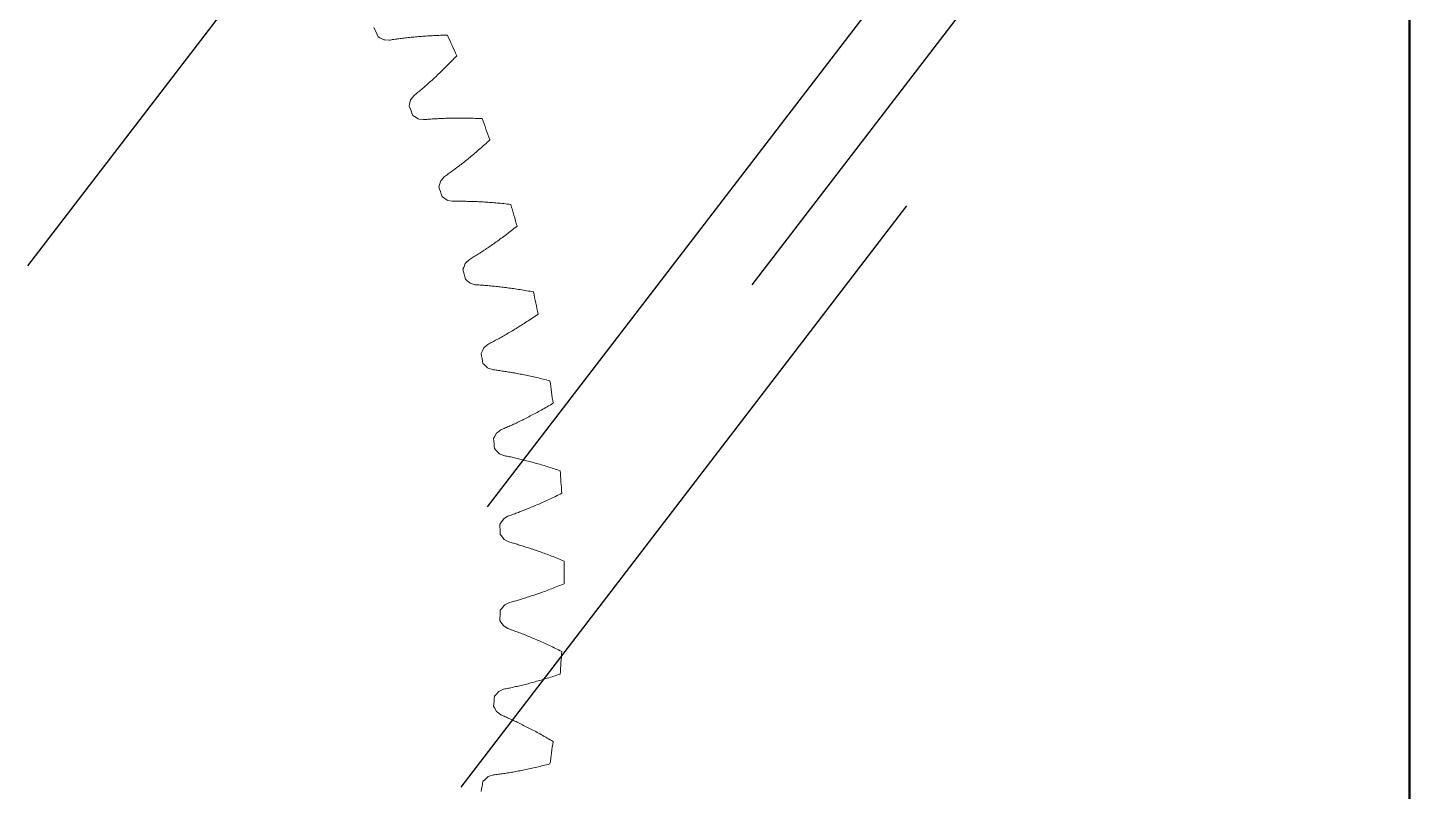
# Model space of a CAD drawing. Header units: millimetres. Extents: x 278858 to 279223, y 218711 to 219074.
# Drawn here: x 279010.23 to 279059.27, y 218913.05 to 218940.17 of the extents above; entities that cross this region are included whole.
import ezdxf

# ---------------------------------------------------------------- set-up
doc = ezdxf.new("R2010")
doc.units = ezdxf.units.MM
doc.header["$LTSCALE"] = 2
for name, color, linetype, lineweight in [('AM_4', 3, 'Continuous', 25), ('AM_9', 251, 'Continuous', 15), ('Visibile (ANSI)', 7, 'Continuous', 50)]:
    doc.layers.add(name, color=color, linetype=linetype, lineweight=lineweight)

msp = doc.modelspace()

# ---------------------------------------------------------------- linework, layer by layer
at = {"layer": 'AM_4'}
for p, q in [((279026.056, 218952.358), (279010.228, 218931.716)), ((279051.763, 218951.682), (279035.934, 218931.04)), ((279042.366, 218943.795), (279026.538, 218923.153)), ((279041.427, 218933.842), (279025.599, 218913.2))]:
    msp.add_line(p, q, dxfattribs=at)
at = {"layer": 'AM_9'}
for p, q in [((279022.734, 218939.813), (279022.672, 218939.844)), ((279022.87, 218939.741), (279022.734, 218939.813)), ((279022.903, 218939.736), (279022.87, 218939.741)), ((279023.056, 218939.726), (279022.903, 218939.736)), ((279023.099, 218939.73), (279023.056, 218939.726)), ((279023.141, 218939.737), (279023.099, 218939.73)), ((279023.184, 218939.743), (279023.141, 218939.737)), ((279023.228, 218939.75), (279023.184, 218939.743)), ((279023.272, 218939.756), (279023.228, 218939.75)), ((279023.316, 218939.763), (279023.272, 218939.756)), ((279023.361, 218939.769), (279023.316, 218939.763)), ((279023.406, 218939.775), (279023.361, 218939.769)), ((279023.452, 218939.781), (279023.406, 218939.775)), ((279023.499, 218939.787), (279023.452, 218939.781)), ((279023.546, 218939.793), (279023.499, 218939.787)), ((279023.593, 218939.799), (279023.546, 218939.793)), ((279023.641, 218939.804), (279023.593, 218939.799)), ((279023.69, 218939.81), (279023.641, 218939.804)), ((279023.739, 218939.815), (279023.69, 218939.81)), ((279023.788, 218939.821), (279023.739, 218939.815)), ((279023.838, 218939.826), (279023.788, 218939.821)), ((279023.889, 218939.831), (279023.838, 218939.826)), ((279023.94, 218939.836), (279023.889, 218939.831)), ((279023.991, 218939.841), (279023.94, 218939.836)), ((279024.044, 218939.845), (279023.991, 218939.841)), ((279024.096, 218939.85), (279024.044, 218939.845)), ((279024.149, 218939.854), (279024.096, 218939.85)), ((279024.203, 218939.858), (279024.149, 218939.854)), ((279024.257, 218939.863), (279024.203, 218939.858)), ((279024.312, 218939.867), (279024.257, 218939.863)), ((279024.367, 218939.87), (279024.312, 218939.867)), ((279024.422, 218939.874), (279024.367, 218939.87)), ((279024.478, 218939.878), (279024.422, 218939.874)), ((279024.535, 218939.881), (279024.478, 218939.878)), ((279024.592, 218939.884), (279024.535, 218939.881)), ((279024.65, 218939.887), (279024.592, 218939.884)), ((279024.708, 218939.89), (279024.65, 218939.887)), ((279024.767, 218939.893), (279024.708, 218939.89)), ((279024.826, 218939.895), (279024.767, 218939.893)), ((279024.885, 218939.897), (279024.826, 218939.895)), ((279024.946, 218939.899), (279024.885, 218939.897)), ((279025.006, 218939.901), (279024.946, 218939.899)), ((279025.067, 218939.903), (279025.006, 218939.901)), ((279025.129, 218939.905), (279025.067, 218939.903)), ((279025.371, 218939.081), (279025.414, 218939.126)), ((279025.414, 218939.126), (279025.456, 218939.171)), ((279024.92, 218938.627), (279024.96, 218938.666)), ((279024.96, 218938.666), (279025, 218938.705)), ((279025, 218938.705), (279025.041, 218938.745)), ((279025.041, 218938.745), (279025.081, 218938.785)), ((279025.081, 218938.785), (279025.122, 218938.826)), ((279025.122, 218938.826), (279025.163, 218938.867)), ((279025.163, 218938.867), (279025.204, 218938.909)), ((279025.204, 218938.909), (279025.246, 218938.952)), ((279025.246, 218938.952), (279025.287, 218938.994)), ((279025.287, 218938.994), (279025.329, 218939.038)), ((279025.329, 218939.038), (279025.371, 218939.081)), ((279024.386, 218938.132), (279024.422, 218938.164)), ((279024.422, 218938.164), (279024.459, 218938.197)), ((279024.459, 218938.197), (279024.496, 218938.23)), ((279024.496, 218938.23), (279024.534, 218938.264)), ((279024.534, 218938.264), (279024.571, 218938.298)), ((279024.571, 218938.298), (279024.609, 218938.333)), ((279024.609, 218938.333), (279024.647, 218938.368)), ((279024.647, 218938.368), (279024.685, 218938.404)), ((279024.685, 218938.404), (279024.724, 218938.44)), ((279024.724, 218938.44), (279024.763, 218938.476)), ((279024.763, 218938.476), (279024.802, 218938.513)), ((279024.802, 218938.513), (279024.841, 218938.55)), ((279024.841, 218938.55), (279024.881, 218938.588)), ((279024.881, 218938.588), (279024.92, 218938.627)), ((279023.841, 218937.629), (279023.936, 218937.749)), ((279023.936, 218937.749), (279023.968, 218937.778)), ((279023.968, 218937.778), (279024.001, 218937.806)), ((279024.001, 218937.806), (279024.035, 218937.833)), ((279024.035, 218937.833), (279024.069, 218937.861)), ((279024.069, 218937.861), (279024.103, 218937.889)), ((279024.103, 218937.889), (279024.137, 218937.918)), ((279024.137, 218937.918), (279024.172, 218937.947)), ((279024.172, 218937.947), (279024.207, 218937.977)), ((279024.207, 218937.977), (279024.242, 218938.007)), ((279024.242, 218938.007), (279024.278, 218938.038)), ((279024.278, 218938.038), (279024.313, 218938.069)), ((279024.313, 218938.069), (279024.349, 218938.1)), ((279024.349, 218938.1), (279024.386, 218938.132)), ((279023.767, 218937.385), (279023.786, 218937.452)), ((279023.786, 218937.452), (279023.823, 218937.601)), ((279023.823, 218937.601), (279023.841, 218937.629)), ((279023.963, 218937.014), (279023.903, 218937.049)), ((279024.093, 218936.933), (279023.963, 218937.014)), ((279024.125, 218936.925), (279024.093, 218936.933)), ((279024.277, 218936.905), (279024.125, 218936.925)), ((279024.321, 218936.906), (279024.277, 218936.905)), ((279024.363, 218936.91), (279024.321, 218936.906)), ((279024.407, 218936.913), (279024.363, 218936.91)), ((279024.45, 218936.917), (279024.407, 218936.913)), ((279024.494, 218936.92), (279024.45, 218936.917)), ((279024.539, 218936.923), (279024.494, 218936.92)), ((279024.585, 218936.926), (279024.539, 218936.923)), ((279024.63, 218936.929), (279024.585, 218936.926)), ((279024.677, 218936.932), (279024.63, 218936.929)), ((279024.723, 218936.935), (279024.677, 218936.932)), ((279024.771, 218936.937), (279024.723, 218936.935)), ((279024.818, 218936.94), (279024.771, 218936.937)), ((279024.867, 218936.942), (279024.818, 218936.94)), ((279024.915, 218936.944), (279024.867, 218936.942)), ((279024.965, 218936.946), (279024.915, 218936.944)), ((279025.014, 218936.948), (279024.965, 218936.946)), ((279025.065, 218936.95), (279025.014, 218936.948)), ((279025.115, 218936.951), (279025.065, 218936.95)), ((279025.167, 218936.953), (279025.115, 218936.951)), ((279025.219, 218936.954), (279025.167, 218936.953)), ((279025.271, 218936.955), (279025.219, 218936.954)), ((279025.324, 218936.956), (279025.271, 218936.955)), ((279025.377, 218936.956), (279025.324, 218936.956)), ((279025.431, 218936.957), (279025.377, 218936.956)), ((279025.485, 218936.957), (279025.431, 218936.957)), ((279025.54, 218936.957), (279025.485, 218936.957)), ((279025.595, 218936.957), (279025.54, 218936.957)), ((279025.651, 218936.957), (279025.595, 218936.957)), ((279025.707, 218936.957), (279025.651, 218936.957)), ((279025.764, 218936.956), (279025.707, 218936.957)), ((279025.821, 218936.955), (279025.764, 218936.956)), ((279025.879, 218936.954), (279025.821, 218936.955)), ((279025.937, 218936.953), (279025.879, 218936.954)), ((279025.995, 218936.952), (279025.937, 218936.953)), ((279026.055, 218936.95), (279025.995, 218936.952)), ((279026.114, 218936.948), (279026.055, 218936.95)), ((279026.174, 218936.946), (279026.114, 218936.948)), ((279026.235, 218936.944), (279026.174, 218936.946)), ((279026.296, 218936.941), (279026.235, 218936.944)), ((279026.358, 218936.938), (279026.296, 218936.941)), ((279026.587, 218936.141), (279026.633, 218936.183)), ((279026.06, 218935.678), (279026.103, 218935.714)), ((279026.103, 218935.714), (279026.146, 218935.751)), ((279026.146, 218935.751), (279026.189, 218935.788)), ((279026.189, 218935.788), (279026.232, 218935.825)), ((279026.232, 218935.825), (279026.276, 218935.863)), ((279026.276, 218935.863), (279026.32, 218935.901)), ((279026.32, 218935.901), (279026.364, 218935.94)), ((279026.364, 218935.94), (279026.408, 218935.979)), ((279026.408, 218935.979), (279026.452, 218936.019)), ((279026.452, 218936.019), (279026.497, 218936.059)), ((279026.497, 218936.059), (279026.542, 218936.1)), ((279026.542, 218936.1), (279026.587, 218936.141)), ((279025.454, 218935.193), (279025.493, 218935.222)), ((279025.493, 218935.222), (279025.531, 218935.252)), ((279025.531, 218935.252), (279025.57, 218935.282)), ((279025.57, 218935.282), (279025.61, 218935.312)), ((279025.61, 218935.312), (279025.649, 218935.343)), ((279025.649, 218935.343), (279025.689, 218935.375)), ((279025.689, 218935.375), (279025.729, 218935.407)), ((279025.729, 218935.407), (279025.77, 218935.439)), ((279025.77, 218935.439), (279025.811, 218935.472)), ((279025.811, 218935.472), (279025.852, 218935.505)), ((279025.852, 218935.505), (279025.893, 218935.539)), ((279025.893, 218935.539), (279025.934, 218935.573)), ((279025.934, 218935.573), (279025.976, 218935.608)), ((279025.976, 218935.608), (279026.018, 218935.643)), ((279026.018, 218935.643), (279026.06, 218935.678)), ((279024.847, 218934.585), (279024.894, 218934.731)), ((279024.894, 218934.731), (279024.914, 218934.758)), ((279024.914, 218934.758), (279025.017, 218934.872)), ((279025.017, 218934.872), (279025.051, 218934.898)), ((279025.051, 218934.898), (279025.086, 218934.923)), ((279025.086, 218934.923), (279025.122, 218934.948)), ((279025.122, 218934.948), (279025.157, 218934.974)), ((279025.157, 218934.974), (279025.193, 218934.999)), ((279025.193, 218934.999), (279025.23, 218935.026)), ((279025.23, 218935.026), (279025.266, 218935.053)), ((279025.266, 218935.053), (279025.303, 218935.08)), ((279025.303, 218935.08), (279025.341, 218935.107)), ((279025.341, 218935.107), (279025.378, 218935.135)), ((279025.378, 218935.135), (279025.416, 218935.164)), ((279025.416, 218935.164), (279025.454, 218935.193)), ((279024.823, 218934.52), (279024.847, 218934.585)), ((279024.993, 218934.136), (279024.935, 218934.176)), ((279025.117, 218934.046), (279024.993, 218934.136)), ((279025.148, 218934.036), (279025.117, 218934.046)), ((279025.299, 218934.005), (279025.148, 218934.036)), ((279025.342, 218934.003), (279025.299, 218934.005)), ((279025.385, 218934.004), (279025.342, 218934.003)), ((279025.428, 218934.005), (279025.385, 218934.004)), ((279025.472, 218934.005), (279025.428, 218934.005)), ((279025.517, 218934.005), (279025.472, 218934.005)), ((279025.561, 218934.005), (279025.517, 218934.005)), ((279025.607, 218934.005), (279025.561, 218934.005)), ((279025.653, 218934.005), (279025.607, 218934.005)), ((279025.699, 218934.004), (279025.653, 218934.005)), ((279025.746, 218934.004), (279025.699, 218934.004)), ((279025.793, 218934.003), (279025.746, 218934.004)), ((279025.841, 218934.002), (279025.793, 218934.003)), ((279025.889, 218934.001), (279025.841, 218934.002)), ((279025.938, 218934), (279025.889, 218934.001)), ((279025.987, 218933.998), (279025.938, 218934)), ((279026.037, 218933.997), (279025.987, 218933.998)), ((279026.087, 218933.995), (279026.037, 218933.997)), ((279026.138, 218933.993), (279026.087, 218933.995)), ((279026.189, 218933.991), (279026.138, 218933.993)), ((279026.241, 218933.988), (279026.189, 218933.991)), ((279026.293, 218933.986), (279026.241, 218933.988)), ((279026.346, 218933.983), (279026.293, 218933.986)), ((279026.399, 218933.98), (279026.346, 218933.983)), ((279026.453, 218933.977), (279026.399, 218933.98)), ((279026.507, 218933.973), (279026.453, 218933.977)), ((279026.562, 218933.97), (279026.507, 218933.973)), ((279026.617, 218933.966), (279026.562, 218933.97)), ((279026.672, 218933.962), (279026.617, 218933.966)), ((279026.729, 218933.957), (279026.672, 218933.962)), ((279026.785, 218933.953), (279026.729, 218933.957)), ((279026.842, 218933.948), (279026.785, 218933.953)), ((279026.9, 218933.943), (279026.842, 218933.948)), ((279026.958, 218933.937), (279026.9, 218933.943)), ((279027.016, 218933.932), (279026.958, 218933.937)), ((279027.075, 218933.926), (279027.016, 218933.932)), ((279027.134, 218933.92), (279027.075, 218933.926)), ((279027.194, 218933.914), (279027.134, 218933.92)), ((279027.255, 218933.907), (279027.194, 218933.914)), ((279027.315, 218933.9), (279027.255, 218933.907)), ((279027.377, 218933.893), (279027.315, 218933.9)), ((279027.082, 218932.723), (279027.128, 218932.757)), ((279027.128, 218932.757), (279027.174, 218932.792)), ((279027.174, 218932.792), (279027.22, 218932.826)), ((279027.22, 218932.826), (279027.266, 218932.862)), ((279027.266, 218932.862), (279027.313, 218932.897)), ((279027.313, 218932.897), (279027.36, 218932.933)), ((279027.36, 218932.933), (279027.407, 218932.97)), ((279027.407, 218932.97), (279027.454, 218933.007)), ((279027.454, 218933.007), (279027.502, 218933.045)), ((279027.502, 218933.045), (279027.55, 218933.083)), ((279027.55, 218933.083), (279027.598, 218933.121)), ((279026.394, 218932.242), (279026.435, 218932.268)), ((279026.435, 218932.268), (279026.476, 218932.296)), ((279026.476, 218932.296), (279026.517, 218932.324)), ((279026.517, 218932.324), (279026.559, 218932.352)), ((279026.559, 218932.352), (279026.601, 218932.38)), ((279026.601, 218932.38), (279026.643, 218932.409)), ((279026.643, 218932.409), (279026.685, 218932.439)), ((279026.685, 218932.439), (279026.728, 218932.469)), ((279026.728, 218932.469), (279026.772, 218932.499)), ((279026.772, 218932.499), (279026.815, 218932.53)), ((279026.815, 218932.53), (279026.859, 218932.561)), ((279026.859, 218932.561), (279026.903, 218932.593)), ((279026.903, 218932.593), (279026.947, 218932.625)), ((279026.947, 218932.625), (279026.992, 218932.657)), ((279026.992, 218932.657), (279027.037, 218932.69)), ((279027.037, 218932.69), (279027.082, 218932.723)), ((279025.705, 218931.652), (279025.763, 218931.794)), ((279025.763, 218931.794), (279025.784, 218931.819)), ((279025.784, 218931.819), (279025.895, 218931.925)), ((279025.895, 218931.925), (279025.931, 218931.95)), ((279025.931, 218931.95), (279025.968, 218931.972)), ((279025.968, 218931.972), (279026.005, 218931.994)), ((279026.005, 218931.994), (279026.042, 218932.017)), ((279026.042, 218932.017), (279026.08, 218932.041)), ((279026.08, 218932.041), (279026.118, 218932.064)), ((279026.118, 218932.064), (279026.156, 218932.088)), ((279026.156, 218932.088), (279026.195, 218932.113)), ((279026.195, 218932.113), (279026.234, 218932.138)), ((279026.234, 218932.138), (279026.274, 218932.163)), ((279026.274, 218932.163), (279026.313, 218932.189)), ((279026.313, 218932.189), (279026.353, 218932.215)), ((279026.353, 218932.215), (279026.394, 218932.242)), ((279025.677, 218931.588), (279025.705, 218931.652)), ((279025.819, 218931.194), (279025.765, 218931.237)), ((279025.937, 218931.095), (279025.819, 218931.194)), ((279025.968, 218931.083), (279025.937, 218931.095)), ((279026.116, 218931.041), (279025.968, 218931.083)), ((279026.159, 218931.037), (279026.116, 218931.041)), ((279026.201, 218931.034), (279026.159, 218931.037)), ((279026.245, 218931.032), (279026.201, 218931.034)), ((279026.289, 218931.029), (279026.245, 218931.032)), ((279026.333, 218931.026), (279026.289, 218931.029)), ((279026.378, 218931.023), (279026.333, 218931.026)), ((279026.423, 218931.02), (279026.378, 218931.023)), ((279026.469, 218931.016), (279026.423, 218931.02)), ((279026.515, 218931.013), (279026.469, 218931.016)), ((279026.561, 218931.009), (279026.515, 218931.013)), ((279026.609, 218931.005), (279026.561, 218931.009)), ((279026.656, 218931.001), (279026.609, 218931.005)), ((279026.704, 218930.996), (279026.656, 218931.001)), ((279026.753, 218930.991), (279026.704, 218930.996)), ((279026.802, 218930.987), (279026.753, 218930.991)), ((279026.852, 218930.981), (279026.802, 218930.987)), ((279026.902, 218930.976), (279026.852, 218930.981)), ((279026.952, 218930.971), (279026.902, 218930.976)), ((279027.003, 218930.965), (279026.952, 218930.971)), ((279027.055, 218930.959), (279027.003, 218930.965)), ((279027.106, 218930.953), (279027.055, 218930.959)), ((279027.159, 218930.946), (279027.106, 218930.953)), ((279027.212, 218930.939), (279027.159, 218930.946)), ((279027.265, 218930.932), (279027.212, 218930.939)), ((279027.319, 218930.925), (279027.265, 218930.932)), ((279027.373, 218930.918), (279027.319, 218930.925)), ((279027.428, 218930.91), (279027.373, 218930.918)), ((279027.483, 218930.902), (279027.428, 218930.91)), ((279027.538, 218930.894), (279027.483, 218930.902)), ((279027.595, 218930.885), (279027.538, 218930.894)), ((279027.651, 218930.876), (279027.595, 218930.885)), ((279027.708, 218930.867), (279027.651, 218930.876)), ((279027.766, 218930.858), (279027.708, 218930.867)), ((279027.824, 218930.849), (279027.766, 218930.858)), ((279027.882, 218930.839), (279027.824, 218930.849)), ((279027.941, 218930.828), (279027.882, 218930.839)), ((279028, 218930.818), (279027.941, 218930.828)), ((279028.06, 218930.807), (279028, 218930.818)), ((279028.12, 218930.796), (279028.06, 218930.807)), ((279028.181, 218930.785), (279028.12, 218930.796)), ((279028.047, 218929.796), (279028.097, 218929.828)), ((279028.097, 218929.828), (279028.146, 218929.862)), ((279028.146, 218929.862), (279028.196, 218929.895)), ((279028.196, 218929.895), (279028.246, 218929.929)), ((279028.246, 218929.929), (279028.297, 218929.964)), ((279028.297, 218929.964), (279028.348, 218929.999)), ((279027.257, 218929.304), (279027.301, 218929.33)), ((279027.301, 218929.33), (279027.345, 218929.356)), ((279027.345, 218929.356), (279027.39, 218929.382)), ((279027.39, 218929.382), (279027.435, 218929.409)), ((279027.435, 218929.409), (279027.48, 218929.436)), ((279027.48, 218929.436), (279027.525, 218929.464)), ((279027.525, 218929.464), (279027.571, 218929.492)), ((279027.571, 218929.492), (279027.617, 218929.52)), ((279027.617, 218929.52), (279027.664, 218929.549)), ((279027.664, 218929.549), (279027.711, 218929.579)), ((279027.711, 218929.579), (279027.758, 218929.608)), ((279027.758, 218929.608), (279027.805, 218929.638)), ((279027.805, 218929.638), (279027.853, 218929.669)), ((279027.853, 218929.669), (279027.901, 218929.7)), ((279027.901, 218929.7), (279027.95, 218929.731)), ((279027.95, 218929.731), (279027.998, 218929.763)), ((279027.998, 218929.763), (279028.047, 218929.796)), ((279026.424, 218928.803), (279026.447, 218928.827)), ((279026.447, 218928.827), (279026.566, 218928.925)), ((279026.566, 218928.925), (279026.603, 218928.947)), ((279026.603, 218928.947), (279026.641, 218928.966)), ((279026.641, 218928.966), (279026.68, 218928.986)), ((279026.68, 218928.986), (279026.718, 218929.006)), ((279026.718, 218929.006), (279026.758, 218929.027)), ((279026.758, 218929.027), (279026.797, 218929.048)), ((279026.797, 218929.048), (279026.837, 218929.069)), ((279026.837, 218929.069), (279026.878, 218929.091)), ((279026.878, 218929.091), (279026.918, 218929.113)), ((279026.918, 218929.113), (279026.96, 218929.136)), ((279026.96, 218929.136), (279027.001, 218929.159)), ((279027.001, 218929.159), (279027.043, 218929.182)), ((279027.043, 218929.182), (279027.085, 218929.206)), ((279027.085, 218929.206), (279027.127, 218929.23)), ((279027.127, 218929.23), (279027.17, 218929.254)), ((279027.17, 218929.254), (279027.213, 218929.279)), ((279027.213, 218929.279), (279027.257, 218929.304)), ((279026.325, 218928.604), (279026.357, 218928.665)), ((279026.357, 218928.665), (279026.424, 218928.803)), ((279026.439, 218928.2), (279026.387, 218928.247)), ((279026.549, 218928.094), (279026.439, 218928.2)), ((279026.579, 218928.08), (279026.549, 218928.094)), ((279026.724, 218928.028), (279026.579, 218928.08)), ((279026.766, 218928.02), (279026.724, 218928.028)), ((279026.809, 218928.015), (279026.766, 218928.02)), ((279026.852, 218928.009), (279026.809, 218928.015)), ((279026.895, 218928.003), (279026.852, 218928.009)), ((279026.939, 218927.997), (279026.895, 218928.003)), ((279026.984, 218927.991), (279026.939, 218927.997)), ((279027.029, 218927.985), (279026.984, 218927.991)), ((279027.074, 218927.978), (279027.029, 218927.985)), ((279027.12, 218927.971), (279027.074, 218927.978)), ((279027.166, 218927.964), (279027.12, 218927.971)), ((279027.213, 218927.957), (279027.166, 218927.964)), ((279027.26, 218927.949), (279027.213, 218927.957)), ((279027.308, 218927.942), (279027.26, 218927.949)), ((279027.356, 218927.934), (279027.308, 218927.942)), ((279027.405, 218927.925), (279027.356, 218927.934)), ((279027.454, 218927.917), (279027.405, 218927.925)), ((279027.503, 218927.908), (279027.454, 218927.917)), ((279027.553, 218927.899), (279027.503, 218927.908)), ((279027.604, 218927.89), (279027.553, 218927.899)), ((279027.655, 218927.88), (279027.604, 218927.89)), ((279027.706, 218927.87), (279027.655, 218927.88)), ((279027.758, 218927.86), (279027.706, 218927.87)), ((279027.81, 218927.85), (279027.758, 218927.86)), ((279027.863, 218927.839), (279027.81, 218927.85)), ((279027.916, 218927.828), (279027.863, 218927.839)), ((279027.969, 218927.817), (279027.916, 218927.828)), ((279028.023, 218927.805), (279027.969, 218927.817)), ((279028.078, 218927.793), (279028.023, 218927.805)), ((279028.133, 218927.781), (279028.078, 218927.793)), ((279028.188, 218927.769), (279028.133, 218927.781)), ((279028.244, 218927.756), (279028.188, 218927.769)), ((279028.3, 218927.743), (279028.244, 218927.756)), ((279028.357, 218927.73), (279028.3, 218927.743)), ((279028.414, 218927.716), (279028.357, 218927.73)), ((279028.472, 218927.702), (279028.414, 218927.716)), ((279028.529, 218927.688), (279028.472, 218927.702)), ((279028.588, 218927.674), (279028.529, 218927.688)), ((279028.647, 218927.659), (279028.588, 218927.674)), ((279028.706, 218927.643), (279028.647, 218927.659)), ((279028.766, 218927.628), (279028.706, 218927.643)), ((279028.02, 218926.356), (279028.068, 218926.381)), ((279028.068, 218926.381), (279028.116, 218926.406)), ((279028.116, 218926.406), (279028.164, 218926.431)), ((279028.164, 218926.431), (279028.213, 218926.457)), ((279028.213, 218926.457), (279028.262, 218926.484)), ((279028.262, 218926.484), (279028.311, 218926.51)), ((279028.311, 218926.51), (279028.361, 218926.538)), ((279028.361, 218926.538), (279028.411, 218926.565)), ((279028.411, 218926.565), (279028.462, 218926.593)), ((279028.462, 218926.593), (279028.513, 218926.622)), ((279028.513, 218926.622), (279028.564, 218926.65)), ((279028.564, 218926.65), (279028.615, 218926.68)), ((279028.615, 218926.68), (279028.667, 218926.709)), ((279028.667, 218926.709), (279028.719, 218926.739)), ((279028.719, 218926.739), (279028.772, 218926.77)), ((279028.772, 218926.77), (279028.824, 218926.801)), ((279028.824, 218926.801), (279028.878, 218926.832)), ((279026.9, 218925.795), (279027.025, 218925.885)), ((279027.025, 218925.885), (279027.064, 218925.904)), ((279027.064, 218925.904), (279027.103, 218925.921)), ((279027.103, 218925.921), (279027.143, 218925.938)), ((279027.143, 218925.938), (279027.183, 218925.956)), ((279027.183, 218925.956), (279027.224, 218925.974)), ((279027.224, 218925.974), (279027.265, 218925.992)), ((279027.265, 218925.992), (279027.306, 218926.01)), ((279027.306, 218926.01), (279027.348, 218926.029)), ((279027.348, 218926.029), (279027.39, 218926.048)), ((279027.39, 218926.048), (279027.433, 218926.068)), ((279027.433, 218926.068), (279027.476, 218926.088)), ((279027.476, 218926.088), (279027.519, 218926.108)), ((279027.519, 218926.108), (279027.563, 218926.129)), ((279027.563, 218926.129), (279027.607, 218926.15)), ((279027.607, 218926.15), (279027.651, 218926.171)), ((279027.651, 218926.171), (279027.696, 218926.193)), ((279027.696, 218926.193), (279027.741, 218926.215)), ((279027.741, 218926.215), (279027.787, 218926.238)), ((279027.787, 218926.238), (279027.833, 218926.26)), ((279027.833, 218926.26), (279027.879, 218926.284)), ((279027.879, 218926.284), (279027.925, 218926.307)), ((279027.925, 218926.307), (279027.972, 218926.331)), ((279027.972, 218926.331), (279028.02, 218926.356)), ((279026.762, 218925.582), (279026.798, 218925.641)), ((279026.798, 218925.641), (279026.875, 218925.774)), ((279026.875, 218925.774), (279026.9, 218925.795)), ((279026.848, 218925.171), (279026.8, 218925.221)), ((279026.951, 218925.057), (279026.848, 218925.171)), ((279026.979, 218925.041), (279026.951, 218925.057)), ((279027.12, 218924.979), (279026.979, 218925.041)), ((279027.162, 218924.968), (279027.12, 218924.979)), ((279027.204, 218924.96), (279027.162, 218924.968)), ((279027.247, 218924.952), (279027.204, 218924.96)), ((279027.29, 218924.943), (279027.247, 218924.952)), ((279027.333, 218924.934), (279027.29, 218924.943)), ((279027.377, 218924.925), (279027.333, 218924.934)), ((279027.421, 218924.915), (279027.377, 218924.925)), ((279027.466, 218924.905), (279027.421, 218924.915)), ((279027.511, 218924.895), (279027.466, 218924.905)), ((279027.557, 218924.885), (279027.511, 218924.895)), ((279027.603, 218924.874), (279027.557, 218924.885)), ((279027.65, 218924.864), (279027.603, 218924.874)), ((279027.697, 218924.852), (279027.65, 218924.864)), ((279027.744, 218924.841), (279027.697, 218924.852)), ((279027.792, 218924.829), (279027.744, 218924.841)), ((279027.84, 218924.817), (279027.792, 218924.829)), ((279027.889, 218924.805), (279027.84, 218924.817)), ((279027.939, 218924.793), (279027.889, 218924.805)), ((279027.988, 218924.78), (279027.939, 218924.793)), ((279028.038, 218924.767), (279027.988, 218924.78)), ((279028.089, 218924.753), (279028.038, 218924.767)), ((279028.14, 218924.74), (279028.089, 218924.753)), ((279028.191, 218924.726), (279028.14, 218924.74)), ((279028.243, 218924.711), (279028.191, 218924.726)), ((279028.295, 218924.697), (279028.243, 218924.711)), ((279028.348, 218924.682), (279028.295, 218924.697)), ((279028.401, 218924.666), (279028.348, 218924.682)), ((279028.455, 218924.651), (279028.401, 218924.666)), ((279028.509, 218924.635), (279028.455, 218924.651)), ((279028.563, 218924.619), (279028.509, 218924.635)), ((279028.618, 218924.602), (279028.563, 218924.619)), ((279028.673, 218924.585), (279028.618, 218924.602)), ((279028.728, 218924.568), (279028.673, 218924.585)), ((279028.784, 218924.551), (279028.728, 218924.568)), ((279028.841, 218924.533), (279028.784, 218924.551)), ((279028.898, 218924.514), (279028.841, 218924.533)), ((279028.955, 218924.496), (279028.898, 218924.514)), ((279029.013, 218924.477), (279028.955, 218924.496)), ((279029.071, 218924.458), (279029.013, 218924.477)), ((279029.129, 218924.438), (279029.071, 218924.458)), ((279028.754, 218923.427), (279028.807, 218923.452)), ((279028.807, 218923.452), (279028.86, 218923.477)), ((279028.86, 218923.477), (279028.913, 218923.502)), ((279028.913, 218923.502), (279028.967, 218923.528)), ((279028.967, 218923.528), (279029.021, 218923.555)), ((279029.021, 218923.555), (279029.075, 218923.581)), ((279029.075, 218923.581), (279029.13, 218923.609)), ((279029.13, 218923.609), (279029.185, 218923.636)), ((279027.56, 218922.926), (279027.603, 218922.942)), ((279027.603, 218922.942), (279027.647, 218922.958)), ((279027.647, 218922.958), (279027.691, 218922.975)), ((279027.691, 218922.975), (279027.735, 218922.992)), ((279027.735, 218922.992), (279027.779, 218923.009)), ((279027.779, 218923.009), (279027.824, 218923.026)), ((279027.824, 218923.026), (279027.87, 218923.044)), ((279027.87, 218923.044), (279027.916, 218923.062)), ((279027.916, 218923.062), (279027.962, 218923.081)), ((279027.962, 218923.081), (279028.009, 218923.1)), ((279028.009, 218923.1), (279028.056, 218923.119)), ((279028.056, 218923.119), (279028.103, 218923.139)), ((279028.103, 218923.139), (279028.151, 218923.159)), ((279028.151, 218923.159), (279028.199, 218923.179)), ((279028.199, 218923.179), (279028.247, 218923.2)), ((279028.247, 218923.2), (279028.296, 218923.221)), ((279028.296, 218923.221), (279028.346, 218923.242)), ((279028.346, 218923.242), (279028.395, 218923.264)), ((279028.395, 218923.264), (279028.446, 218923.286)), ((279028.446, 218923.286), (279028.496, 218923.309)), ((279028.496, 218923.309), (279028.547, 218923.331)), ((279028.547, 218923.331), (279028.598, 218923.355)), ((279028.598, 218923.355), (279028.65, 218923.378)), ((279028.65, 218923.378), (279028.702, 218923.402)), ((279028.702, 218923.402), (279028.754, 218923.427)), ((279026.988, 218922.536), (279027.028, 218922.593)), ((279027.028, 218922.593), (279027.114, 218922.72)), ((279027.114, 218922.72), (279027.14, 218922.74)), ((279027.14, 218922.74), (279027.271, 218922.821)), ((279027.271, 218922.821), (279027.311, 218922.837)), ((279027.311, 218922.837), (279027.352, 218922.851)), ((279027.352, 218922.851), (279027.392, 218922.865)), ((279027.392, 218922.865), (279027.434, 218922.88)), ((279027.434, 218922.88), (279027.476, 218922.895)), ((279027.476, 218922.895), (279027.518, 218922.91)), ((279027.518, 218922.91), (279027.56, 218922.926)), ((279027.044, 218922.121), (279027, 218922.174)), ((279027.139, 218922), (279027.044, 218922.121)), ((279027.167, 218921.982), (279027.139, 218922)), ((279027.303, 218921.91), (279027.167, 218921.982)), ((279027.344, 218921.897), (279027.303, 218921.91)), ((279027.385, 218921.885), (279027.344, 218921.897)), ((279027.427, 218921.874), (279027.385, 218921.885)), ((279027.469, 218921.862), (279027.427, 218921.874)), ((279027.512, 218921.85), (279027.469, 218921.862)), ((279027.555, 218921.838), (279027.512, 218921.85)), ((279027.599, 218921.825), (279027.555, 218921.838)), ((279027.643, 218921.812), (279027.599, 218921.825)), ((279027.687, 218921.799), (279027.643, 218921.812)), ((279027.732, 218921.786), (279027.687, 218921.799)), ((279027.777, 218921.772), (279027.732, 218921.786)), ((279027.823, 218921.758), (279027.777, 218921.772)), ((279027.869, 218921.744), (279027.823, 218921.758)), ((279027.916, 218921.729), (279027.869, 218921.744)), ((279027.963, 218921.714), (279027.916, 218921.729)), ((279028.01, 218921.699), (279027.963, 218921.714)), ((279028.058, 218921.683), (279028.01, 218921.699)), ((279028.106, 218921.667), (279028.058, 218921.683)), ((279028.155, 218921.651), (279028.106, 218921.667)), ((279028.204, 218921.634), (279028.155, 218921.651)), ((279028.253, 218921.617), (279028.204, 218921.634)), ((279028.303, 218921.6), (279028.253, 218921.617)), ((279028.354, 218921.583), (279028.303, 218921.6)), ((279028.404, 218921.565), (279028.354, 218921.583)), ((279028.455, 218921.547), (279028.404, 218921.565)), ((279028.507, 218921.528), (279028.455, 218921.547)), ((279028.559, 218921.509), (279028.507, 218921.528)), ((279028.611, 218921.49), (279028.559, 218921.509)), ((279028.664, 218921.47), (279028.611, 218921.49)), ((279028.717, 218921.45), (279028.664, 218921.47)), ((279028.77, 218921.43), (279028.717, 218921.45)), ((279028.824, 218921.409), (279028.77, 218921.43)), ((279028.879, 218921.388), (279028.824, 218921.409)), ((279028.933, 218921.367), (279028.879, 218921.388)), ((279028.988, 218921.345), (279028.933, 218921.367)), ((279029.044, 218921.323), (279028.988, 218921.345)), ((279029.1, 218921.3), (279029.044, 218921.323)), ((279029.156, 218921.277), (279029.1, 218921.3)), ((279029.212, 218921.254), (279029.156, 218921.277)), ((279029.269, 218921.23), (279029.212, 218921.254)), ((279028.106, 218919.99), (279028.155, 218920.006)), ((279028.155, 218920.006), (279028.204, 218920.022)), ((279028.204, 218920.022), (279028.253, 218920.039)), ((279028.253, 218920.039), (279028.303, 218920.057)), ((279028.303, 218920.057), (279028.354, 218920.074)), ((279028.354, 218920.074), (279028.404, 218920.092)), ((279028.404, 218920.092), (279028.455, 218920.11)), ((279028.455, 218920.11), (279028.507, 218920.129)), ((279028.507, 218920.129), (279028.559, 218920.148)), ((279028.559, 218920.148), (279028.611, 218920.167)), ((279028.611, 218920.167), (279028.664, 218920.187)), ((279028.664, 218920.187), (279028.717, 218920.207)), ((279028.717, 218920.207), (279028.77, 218920.227)), ((279028.77, 218920.227), (279028.824, 218920.248)), ((279028.824, 218920.248), (279028.879, 218920.269)), ((279028.879, 218920.269), (279028.933, 218920.29)), ((279028.933, 218920.29), (279028.988, 218920.312)), ((279028.988, 218920.312), (279029.044, 218920.334)), ((279029.044, 218920.334), (279029.1, 218920.357)), ((279029.1, 218920.357), (279029.156, 218920.38)), ((279029.156, 218920.38), (279029.212, 218920.403)), ((279029.212, 218920.403), (279029.269, 218920.427)), ((279027, 218919.483), (279027.044, 218919.536)), ((279027.044, 218919.536), (279027.139, 218919.657)), ((279027.139, 218919.657), (279027.167, 218919.675)), ((279027.167, 218919.675), (279027.303, 218919.746)), ((279027.303, 218919.746), (279027.344, 218919.76)), ((279027.344, 218919.76), (279027.385, 218919.771)), ((279027.385, 218919.771), (279027.427, 218919.783)), ((279027.427, 218919.783), (279027.469, 218919.795)), ((279027.469, 218919.795), (279027.512, 218919.807)), ((279027.512, 218919.807), (279027.555, 218919.819)), ((279027.555, 218919.819), (279027.599, 218919.831)), ((279027.599, 218919.831), (279027.643, 218919.844)), ((279027.643, 218919.844), (279027.687, 218919.857)), ((279027.687, 218919.857), (279027.732, 218919.871)), ((279027.732, 218919.871), (279027.777, 218919.885)), ((279027.777, 218919.885), (279027.823, 218919.899)), ((279027.823, 218919.899), (279027.869, 218919.913)), ((279027.869, 218919.913), (279027.916, 218919.928)), ((279027.916, 218919.928), (279027.963, 218919.943)), ((279027.963, 218919.943), (279028.01, 218919.958)), ((279028.01, 218919.958), (279028.058, 218919.974)), ((279028.058, 218919.974), (279028.106, 218919.99)), ((279027.028, 218919.064), (279026.988, 218919.121)), ((279027.114, 218918.937), (279027.028, 218919.064)), ((279027.14, 218918.917), (279027.114, 218918.937)), ((279027.271, 218918.836), (279027.14, 218918.917)), ((279027.311, 218918.82), (279027.271, 218918.836)), ((279027.352, 218918.806), (279027.311, 218918.82)), ((279027.392, 218918.791), (279027.352, 218918.806)), ((279027.434, 218918.777), (279027.392, 218918.791)), ((279027.476, 218918.762), (279027.434, 218918.777)), ((279027.518, 218918.746), (279027.476, 218918.762)), ((279027.56, 218918.731), (279027.518, 218918.746)), ((279027.603, 218918.715), (279027.56, 218918.731)), ((279027.647, 218918.699), (279027.603, 218918.715)), ((279027.691, 218918.682), (279027.647, 218918.699)), ((279027.735, 218918.665), (279027.691, 218918.682)), ((279027.779, 218918.648), (279027.735, 218918.665)), ((279027.824, 218918.63), (279027.779, 218918.648)), ((279027.87, 218918.613), (279027.824, 218918.63)), ((279027.916, 218918.594), (279027.87, 218918.613)), ((279027.962, 218918.576), (279027.916, 218918.594)), ((279028.009, 218918.557), (279027.962, 218918.576)), ((279028.056, 218918.538), (279028.009, 218918.557)), ((279028.103, 218918.518), (279028.056, 218918.538)), ((279028.151, 218918.498), (279028.103, 218918.518)), ((279028.199, 218918.478), (279028.151, 218918.498)), ((279028.247, 218918.457), (279028.199, 218918.478)), ((279028.296, 218918.436), (279028.247, 218918.457)), ((279028.346, 218918.415), (279028.296, 218918.436)), ((279028.395, 218918.393), (279028.346, 218918.415)), ((279028.446, 218918.371), (279028.395, 218918.393)), ((279028.496, 218918.348), (279028.446, 218918.371)), ((279028.547, 218918.325), (279028.496, 218918.348)), ((279028.598, 218918.302), (279028.547, 218918.325)), ((279028.65, 218918.278), (279028.598, 218918.302)), ((279028.702, 218918.254), (279028.65, 218918.278)), ((279028.754, 218918.23), (279028.702, 218918.254)), ((279028.807, 218918.205), (279028.754, 218918.23)), ((279028.86, 218918.18), (279028.807, 218918.205)), ((279028.913, 218918.154), (279028.86, 218918.18)), ((279028.967, 218918.128), (279028.913, 218918.154)), ((279029.021, 218918.102), (279028.967, 218918.128)), ((279029.075, 218918.075), (279029.021, 218918.102)), ((279029.13, 218918.048), (279029.075, 218918.075)), ((279029.185, 218918.021), (279029.13, 218918.048)), ((279028.618, 218917.055), (279028.673, 218917.071)), ((279028.673, 218917.071), (279028.728, 218917.089)), ((279028.728, 218917.089), (279028.784, 218917.106)), ((279028.784, 218917.106), (279028.841, 218917.124)), ((279028.841, 218917.124), (279028.898, 218917.142)), ((279028.898, 218917.142), (279028.955, 218917.161)), ((279028.955, 218917.161), (279029.013, 218917.18)), ((279029.013, 218917.18), (279029.071, 218917.199)), ((279029.071, 218917.199), (279029.129, 218917.219)), ((279026.848, 218916.486), (279026.951, 218916.6)), ((279026.951, 218916.6), (279026.979, 218916.616)), ((279026.979, 218916.616), (279027.12, 218916.678)), ((279027.12, 218916.678), (279027.162, 218916.688)), ((279027.162, 218916.688), (279027.204, 218916.697)), ((279027.204, 218916.697), (279027.247, 218916.705)), ((279027.247, 218916.705), (279027.29, 218916.714)), ((279027.29, 218916.714), (279027.333, 218916.723)), ((279027.333, 218916.723), (279027.377, 218916.732)), ((279027.377, 218916.732), (279027.421, 218916.742)), ((279027.421, 218916.742), (279027.466, 218916.751)), ((279027.466, 218916.751), (279027.511, 218916.762)), ((279027.511, 218916.762), (279027.557, 218916.772)), ((279027.557, 218916.772), (279027.603, 218916.782)), ((279027.603, 218916.782), (279027.65, 218916.793)), ((279027.65, 218916.793), (279027.697, 218916.804)), ((279027.697, 218916.804), (279027.744, 218916.816)), ((279027.744, 218916.816), (279027.792, 218916.827)), ((279027.792, 218916.827), (279027.84, 218916.839)), ((279027.84, 218916.839), (279027.889, 218916.852)), ((279027.889, 218916.852), (279027.939, 218916.864)), ((279027.939, 218916.864), (279027.988, 218916.877)), ((279027.988, 218916.877), (279028.038, 218916.89)), ((279028.038, 218916.89), (279028.089, 218916.903)), ((279028.089, 218916.903), (279028.14, 218916.917)), ((279028.14, 218916.917), (279028.191, 218916.931)), ((279028.191, 218916.931), (279028.243, 218916.945)), ((279028.243, 218916.945), (279028.295, 218916.96)), ((279028.295, 218916.96), (279028.348, 218916.975)), ((279028.348, 218916.975), (279028.401, 218916.99)), ((279028.401, 218916.99), (279028.455, 218917.006)), ((279028.455, 218917.006), (279028.509, 218917.022)), ((279028.509, 218917.022), (279028.563, 218917.038)), ((279028.563, 218917.038), (279028.618, 218917.055)), ((279026.8, 218916.435), (279026.848, 218916.486)), ((279026.798, 218916.016), (279026.762, 218916.075)), ((279026.875, 218915.883), (279026.798, 218916.016)), ((279026.9, 218915.861), (279026.875, 218915.883)), ((279027.025, 218915.772), (279026.9, 218915.861)), ((279027.064, 218915.753), (279027.025, 218915.772)), ((279027.103, 218915.736), (279027.064, 218915.753)), ((279027.143, 218915.719), (279027.103, 218915.736)), ((279027.183, 218915.701), (279027.143, 218915.719)), ((279027.224, 218915.683), (279027.183, 218915.701)), ((279027.265, 218915.665), (279027.224, 218915.683)), ((279027.306, 218915.646), (279027.265, 218915.665)), ((279027.348, 218915.628), (279027.306, 218915.646)), ((279027.39, 218915.608), (279027.348, 218915.628)), ((279027.433, 218915.589), (279027.39, 218915.608)), ((279027.476, 218915.569), (279027.433, 218915.589)), ((279027.519, 218915.549), (279027.476, 218915.569)), ((279027.563, 218915.528), (279027.519, 218915.549)), ((279027.607, 218915.507), (279027.563, 218915.528)), ((279027.651, 218915.486), (279027.607, 218915.507)), ((279027.696, 218915.464), (279027.651, 218915.486)), ((279027.741, 218915.442), (279027.696, 218915.464)), ((279027.787, 218915.419), (279027.741, 218915.442)), ((279027.833, 218915.396), (279027.787, 218915.419)), ((279027.879, 218915.373), (279027.833, 218915.396)), ((279027.925, 218915.349), (279027.879, 218915.373)), ((279027.972, 218915.325), (279027.925, 218915.349)), ((279028.02, 218915.301), (279027.972, 218915.325)), ((279028.068, 218915.276), (279028.02, 218915.301)), ((279028.116, 218915.251), (279028.068, 218915.276)), ((279028.164, 218915.226), (279028.116, 218915.251)), ((279028.213, 218915.2), (279028.164, 218915.226)), ((279028.262, 218915.173), (279028.213, 218915.2)), ((279028.311, 218915.146), (279028.262, 218915.173)), ((279028.361, 218915.119), (279028.311, 218915.146)), ((279028.411, 218915.092), (279028.361, 218915.119)), ((279028.462, 218915.064), (279028.411, 218915.092)), ((279028.513, 218915.035), (279028.462, 218915.064)), ((279028.564, 218915.006), (279028.513, 218915.035)), ((279028.615, 218914.977), (279028.564, 218915.006)), ((279028.667, 218914.947), (279028.615, 218914.977)), ((279028.719, 218914.917), (279028.667, 218914.947)), ((279028.772, 218914.887), (279028.719, 218914.917)), ((279028.824, 218914.856), (279028.772, 218914.887)), ((279028.878, 218914.825), (279028.824, 218914.856)), ((279026.579, 218913.577), (279026.724, 218913.629)), ((279026.724, 218913.629), (279026.766, 218913.637)), ((279026.766, 218913.637), (279026.809, 218913.642)), ((279026.809, 218913.642), (279026.852, 218913.648)), ((279026.852, 218913.648), (279026.895, 218913.653)), ((279026.895, 218913.653), (279026.939, 218913.659)), ((279026.939, 218913.659), (279026.984, 218913.666)), ((279026.984, 218913.666), (279027.029, 218913.672)), ((279027.029, 218913.672), (279027.074, 218913.679)), ((279027.074, 218913.679), (279027.12, 218913.685)), ((279027.12, 218913.685), (279027.166, 218913.692)), ((279027.166, 218913.692), (279027.213, 218913.7)), ((279027.213, 218913.7), (279027.26, 218913.707)), ((279027.26, 218913.707), (279027.308, 218913.715)), ((279027.308, 218913.715), (279027.356, 218913.723)), ((279027.356, 218913.723), (279027.405, 218913.732)), ((279027.405, 218913.732), (279027.454, 218913.74)), ((279027.454, 218913.74), (279027.503, 218913.749)), ((279027.503, 218913.749), (279027.553, 218913.758)), ((279027.553, 218913.758), (279027.604, 218913.767)), ((279027.604, 218913.767), (279027.655, 218913.777)), ((279027.655, 218913.777), (279027.706, 218913.787)), ((279027.706, 218913.787), (279027.758, 218913.797)), ((279027.758, 218913.797), (279027.81, 218913.807)), ((279027.81, 218913.807), (279027.863, 218913.818)), ((279027.863, 218913.818), (279027.916, 218913.829)), ((279027.916, 218913.829), (279027.969, 218913.84)), ((279027.969, 218913.84), (279028.023, 218913.852)), ((279028.023, 218913.852), (279028.078, 218913.863)), ((279028.078, 218913.863), (279028.133, 218913.875)), ((279028.133, 218913.875), (279028.188, 218913.888)), ((279028.188, 218913.888), (279028.244, 218913.901)), ((279028.244, 218913.901), (279028.3, 218913.914)), ((279028.3, 218913.914), (279028.357, 218913.927)), ((279028.357, 218913.927), (279028.414, 218913.94)), ((279028.414, 218913.94), (279028.472, 218913.954)), ((279028.472, 218913.954), (279028.529, 218913.969)), ((279028.529, 218913.969), (279028.588, 218913.983)), ((279028.588, 218913.983), (279028.647, 218913.998)), ((279028.647, 218913.998), (279028.706, 218914.013)), ((279028.706, 218914.013), (279028.766, 218914.029)), ((279026.387, 218913.41), (279026.439, 218913.456)), ((279026.439, 218913.456), (279026.549, 218913.563)), ((279026.549, 218913.563), (279026.579, 218913.577))]:
    msp.add_line(p, q, dxfattribs=at)
for radius, start, end in [(43.75, 25.7628, 26.2372), (46, 23.4996, 24.5004), (43.75, 21.7628, 22.2372), (46, 19.4996, 20.5004), (43.75, 17.7628, 18.2372), (46, 15.4996, 16.5004), (43.75, 13.7628, 14.2372), (46, 11.4996, 12.5004), (43.75, 9.7628, 10.2372), (46, 7.4996, 8.5004), (43.75, 5.7628, 6.2372), (46, 3.4996, 4.5004), (43.75, 1.7628, 2.2372), (46, 359.4996, 0.5004), (43.75, 357.7628, 358.2372), (46, 355.4996, 356.5004), (43.75, 353.7628, 354.2372), (46, 351.4996, 352.5004), (43.75, 349.7628, 350.2372)]:
    msp.add_arc((278983.271, 218920.828), radius, start, end, dxfattribs=at)
at = {"layer": 'Visibile (ANSI)'}
msp.add_line((279059.271, 219022.828), (279059.271, 218765.828), dxfattribs=at)

doc.saveas('drawing.dxf')
